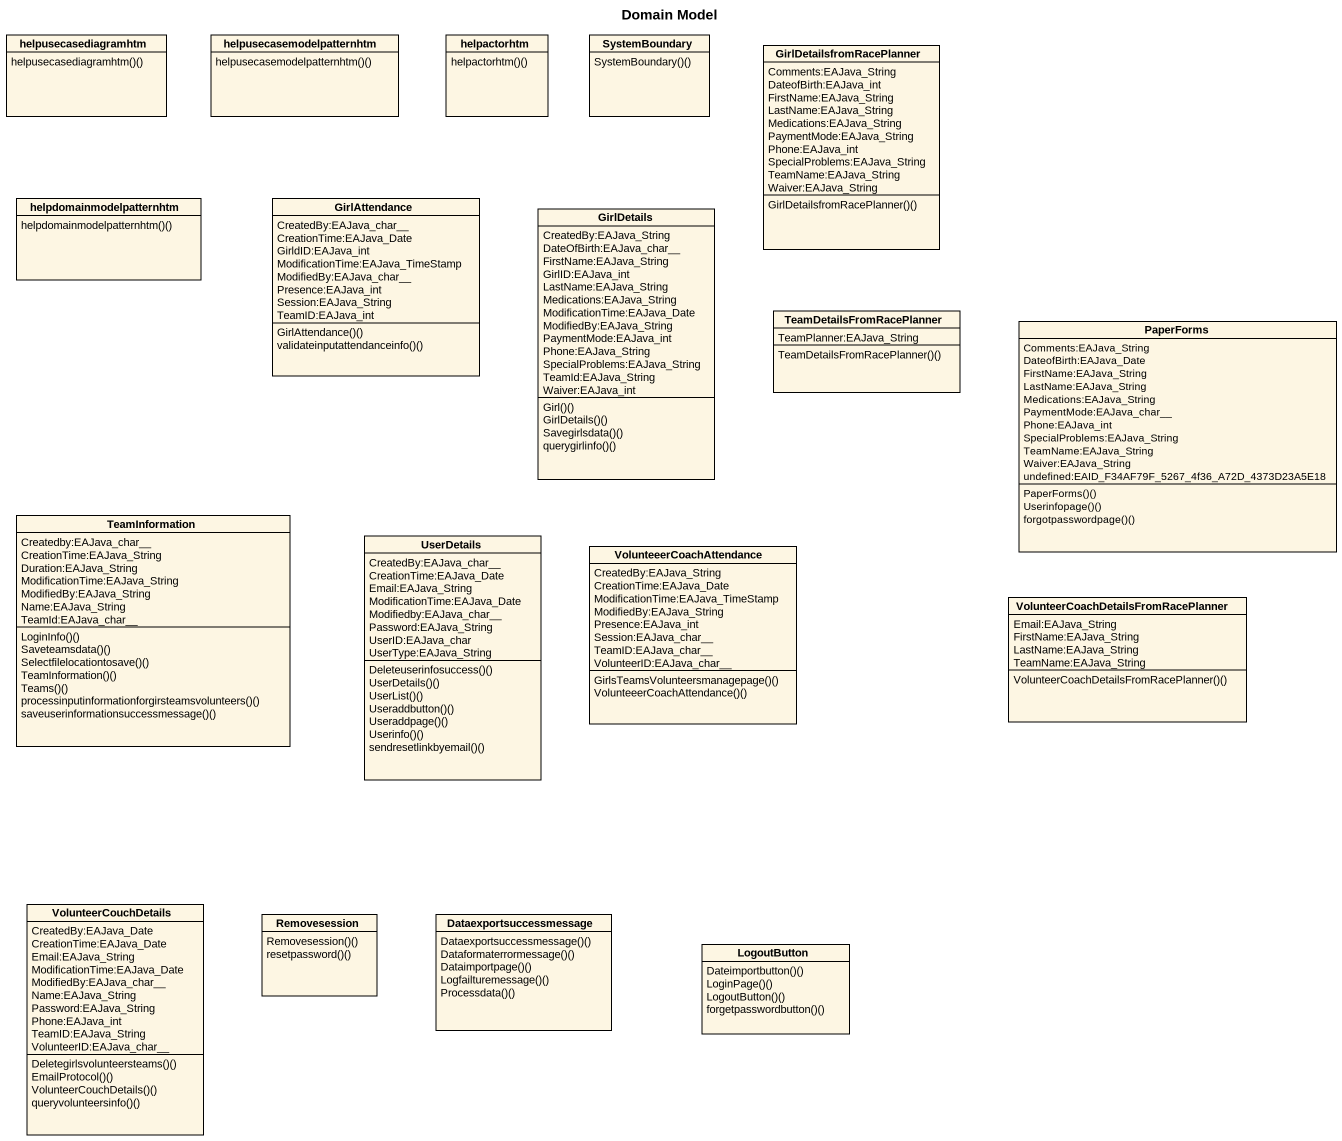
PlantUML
@startuml
title Domain Model
hide circle
hide empty members
class helpusecasediagramhtm {
  helpusecasediagramhtm()()
}
class helpusecasemodelpatternhtm {
  helpusecasemodelpatternhtm()()
}
class helpactorhtm {
  helpactorhtm()()
}
class SystemBoundary {
  SystemBoundary()()
}
class GirlDetailsfromRacePlanner {
  Comments:EAJava_String
  DateofBirth:EAJava_int
  FirstName:EAJava_String
  LastName:EAJava_String
  Medications:EAJava_String
  PaymentMode:EAJava_String
  Phone:EAJava_int
  SpecialProblems:EAJava_String
  TeamName:EAJava_String
  Waiver:EAJava_String
  GirlDetailsfromRacePlanner()()
}
class helpdomainmodelpatternhtm {
  helpdomainmodelpatternhtm()()
}
class GirlAttendance {
  CreatedBy:EAJava_char__
  CreationTime:EAJava_Date
  GirldID:EAJava_int
  ModificationTime:EAJava_TimeStamp
  ModifiedBy:EAJava_char__
  Presence:EAJava_int
  Session:EAJava_String
  TeamID:EAJava_int
  GirlAttendance()()
  validateinputattendanceinfo()()
}
class GirlDetails {
  CreatedBy:EAJava_String
  DateOfBirth:EAJava_char__
  FirstName:EAJava_String
  GirlID:EAJava_int
  LastName:EAJava_String
  Medications:EAJava_String
  ModificationTime:EAJava_Date
  ModifiedBy:EAJava_String
  PaymentMode:EAJava_int
  Phone:EAJava_String
  SpecialProblems:EAJava_String
  TeamId:EAJava_String
  Waiver:EAJava_int
  Girl()()
  GirlDetails()()
  Savegirlsdata()()
  querygirlinfo()()
}
class TeamDetailsFromRacePlanner {
  TeamPlanner:EAJava_String
  TeamDetailsFromRacePlanner()()
}
class PaperForms {
  Comments:EAJava_String
  DateofBirth:EAJava_Date
  FirstName:EAJava_String
  LastName:EAJava_String
  Medications:EAJava_String
  PaymentMode:EAJava_char__
  Phone:EAJava_int
  SpecialProblems:EAJava_String
  TeamName:EAJava_String
  Waiver:EAJava_String
  undefined:EAID_F34AF79F_5267_4f36_A72D_4373D23A5E18
  PaperForms()()
  Userinfopage()()
  forgotpasswordpage()()
}
class TeamInformation {
  Createdby:EAJava_char__
  CreationTime:EAJava_String
  Duration:EAJava_String
  ModificationTime:EAJava_String
  ModifiedBy:EAJava_String
  Name:EAJava_String
  TeamId:EAJava_char__
  LoginInfo()()
  Saveteamsdata()()
  Selectfilelocationtosave()()
  TeamInformation()()
  Teams()()
  processinputinformationforgirsteamsvolunteers()()
  saveuserinformationsuccessmessage()()
}
class UserDetails {
  CreatedBy:EAJava_char__
  CreationTime:EAJava_Date
  Email:EAJava_String
  ModificationTime:EAJava_Date
  Modifiedby:EAJava_char__
  Password:EAJava_String
  UserID:EAJava_char
  UserType:EAJava_String
  Deleteuserinfosuccess()()
  UserDetails()()
  UserList()()
  Useraddbutton()()
  Useraddpage()()
  Userinfo()()
  sendresetlinkbyemail()()
}
class VolunteeerCoachAttendance {
  CreatedBy:EAJava_String
  CreationTime:EAJava_Date
  ModificationTime:EAJava_TimeStamp
  ModifiedBy:EAJava_String
  Presence:EAJava_int
  Session:EAJava_char__
  TeamID:EAJava_char__
  VolunteerID:EAJava_char__
  GirlsTeamsVolunteersmanagepage()()
  VolunteeerCoachAttendance()()
}
class "VolunteerCoachDetailsFromRacePlanner" as VolunteerCoachDetailsFromRac {
  Email:EAJava_String
  FirstName:EAJava_String
  LastName:EAJava_String
  TeamName:EAJava_String
  VolunteerCoachDetailsFromRacePlanner()()
}
class VolunteerCouchDetails {
  CreatedBy:EAJava_Date
  CreationTime:EAJava_Date
  Email:EAJava_String
  ModificationTime:EAJava_Date
  ModifiedBy:EAJava_char__
  Name:EAJava_String
  Password:EAJava_String
  Phone:EAJava_int
  TeamID:EAJava_String
  VolunteerID:EAJava_char__
  Deletegirlsvolunteersteams()()
  EmailProtocol()()
  VolunteerCouchDetails()()
  queryvolunteersinfo()()
}
class Removesession {
  Removesession()()
  resetpassword()()
}
class Dataexportsuccessmessage {
  Dataexportsuccessmessage()()
  Dataformaterrormessage()()
  Dataimportpage()()
  Logfailturemessage()()
  Processdata()()
}
class LogoutButton {
  Dateimportbutton()()
  LoginPage()()
  LogoutButton()()
  forgetpasswordbutton()()
}
@enduml
